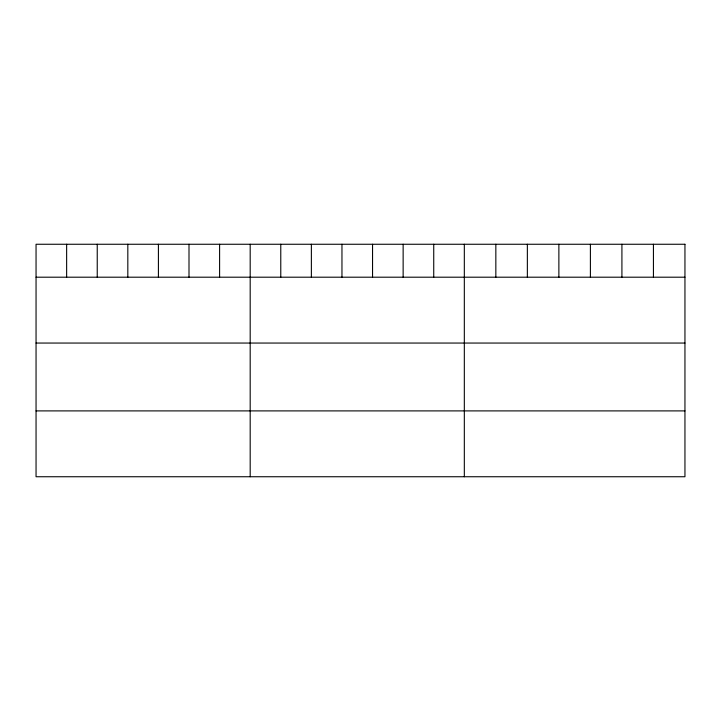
<?xml version="1.0" encoding="UTF-8"?>
<svg xmlns="http://www.w3.org/2000/svg" width="721" height="721" viewBox="0 0 721 721"><rect width="100%" height="100%" fill="white"/><g stroke="black" fill="none" stroke-linecap="round" stroke-linejoin="round"><path stroke-width="1.08" d="M36.05 277.197L684.95 277.197M36.05 343.052L684.95 343.052M36.05 410.898L684.95 410.898M653.433 244.257L653.433 277.197M621.917 244.257L621.917 277.197M590.4 244.257L590.4 277.197M558.874 244.257L558.874 277.197M527.357 244.257L527.357 277.197M495.841 244.257L495.841 277.197M464.324 244.257L464.324 476.743M433.736 244.257L433.736 277.197M403.138 244.257L403.138 277.197M372.55 244.257L372.55 277.197M341.961 244.257L341.961 277.197M311.373 244.257L311.373 277.197M280.775 244.257L280.775 277.197M250.187 244.257L250.187 476.743M219.599 244.257L219.599 277.197M189.001 244.257L189.001 277.197M158.413 244.257L158.413 277.197M127.824 244.257L127.824 277.197M97.236 244.257L97.236 277.197M66.638 244.257L66.638 277.197M684.95 244.257L36.05 244.257L36.05 476.743L684.95 476.743L684.95 244.257"/></g></svg>
